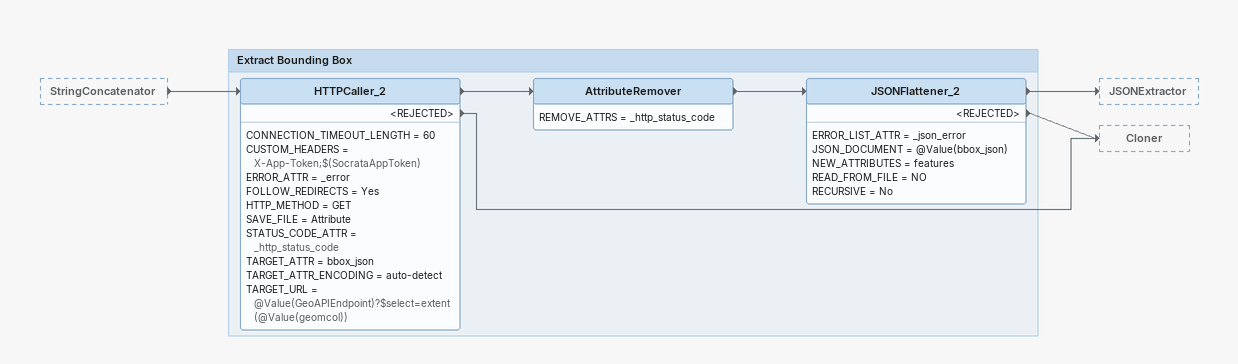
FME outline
StringConcatenator [outside]
    -> HTTPCaller_2

Bookmark: Extract Bounding Box
HTTPCaller_2
    CONNECTION_TIMEOUT_LENGTH = 60
    CUSTOM_HEADERS = X-App-Token;$(SocrataAppToken)
    ERROR_ATTR = _error
    FOLLOW_REDIRECTS = Yes
    HTTP_METHOD = GET
    SAVE_FILE = Attribute
    STATUS_CODE_ATTR = _http_status_code
    TARGET_ATTR = bbox_json
    TARGET_ATTR_ENCODING = auto-detect
    TARGET_URL = @Value(GeoAPIEndpoint)?$select=extent(@Value(geomcol))
    -> AttributeRemover
    <REJECTED> -> Cloner
AttributeRemover
    REMOVE_ATTRS = _http_status_code
    -> JSONFlattener_2
JSONFlattener_2
    ERROR_LIST_ATTR = _json_error
    JSON_DOCUMENT = @Value(bbox_json)
    NEW_ATTRIBUTES = features
    READ_FROM_FILE = NO
    RECURSIVE = No
    -> JSONExtractor
    <REJECTED> -> Cloner
